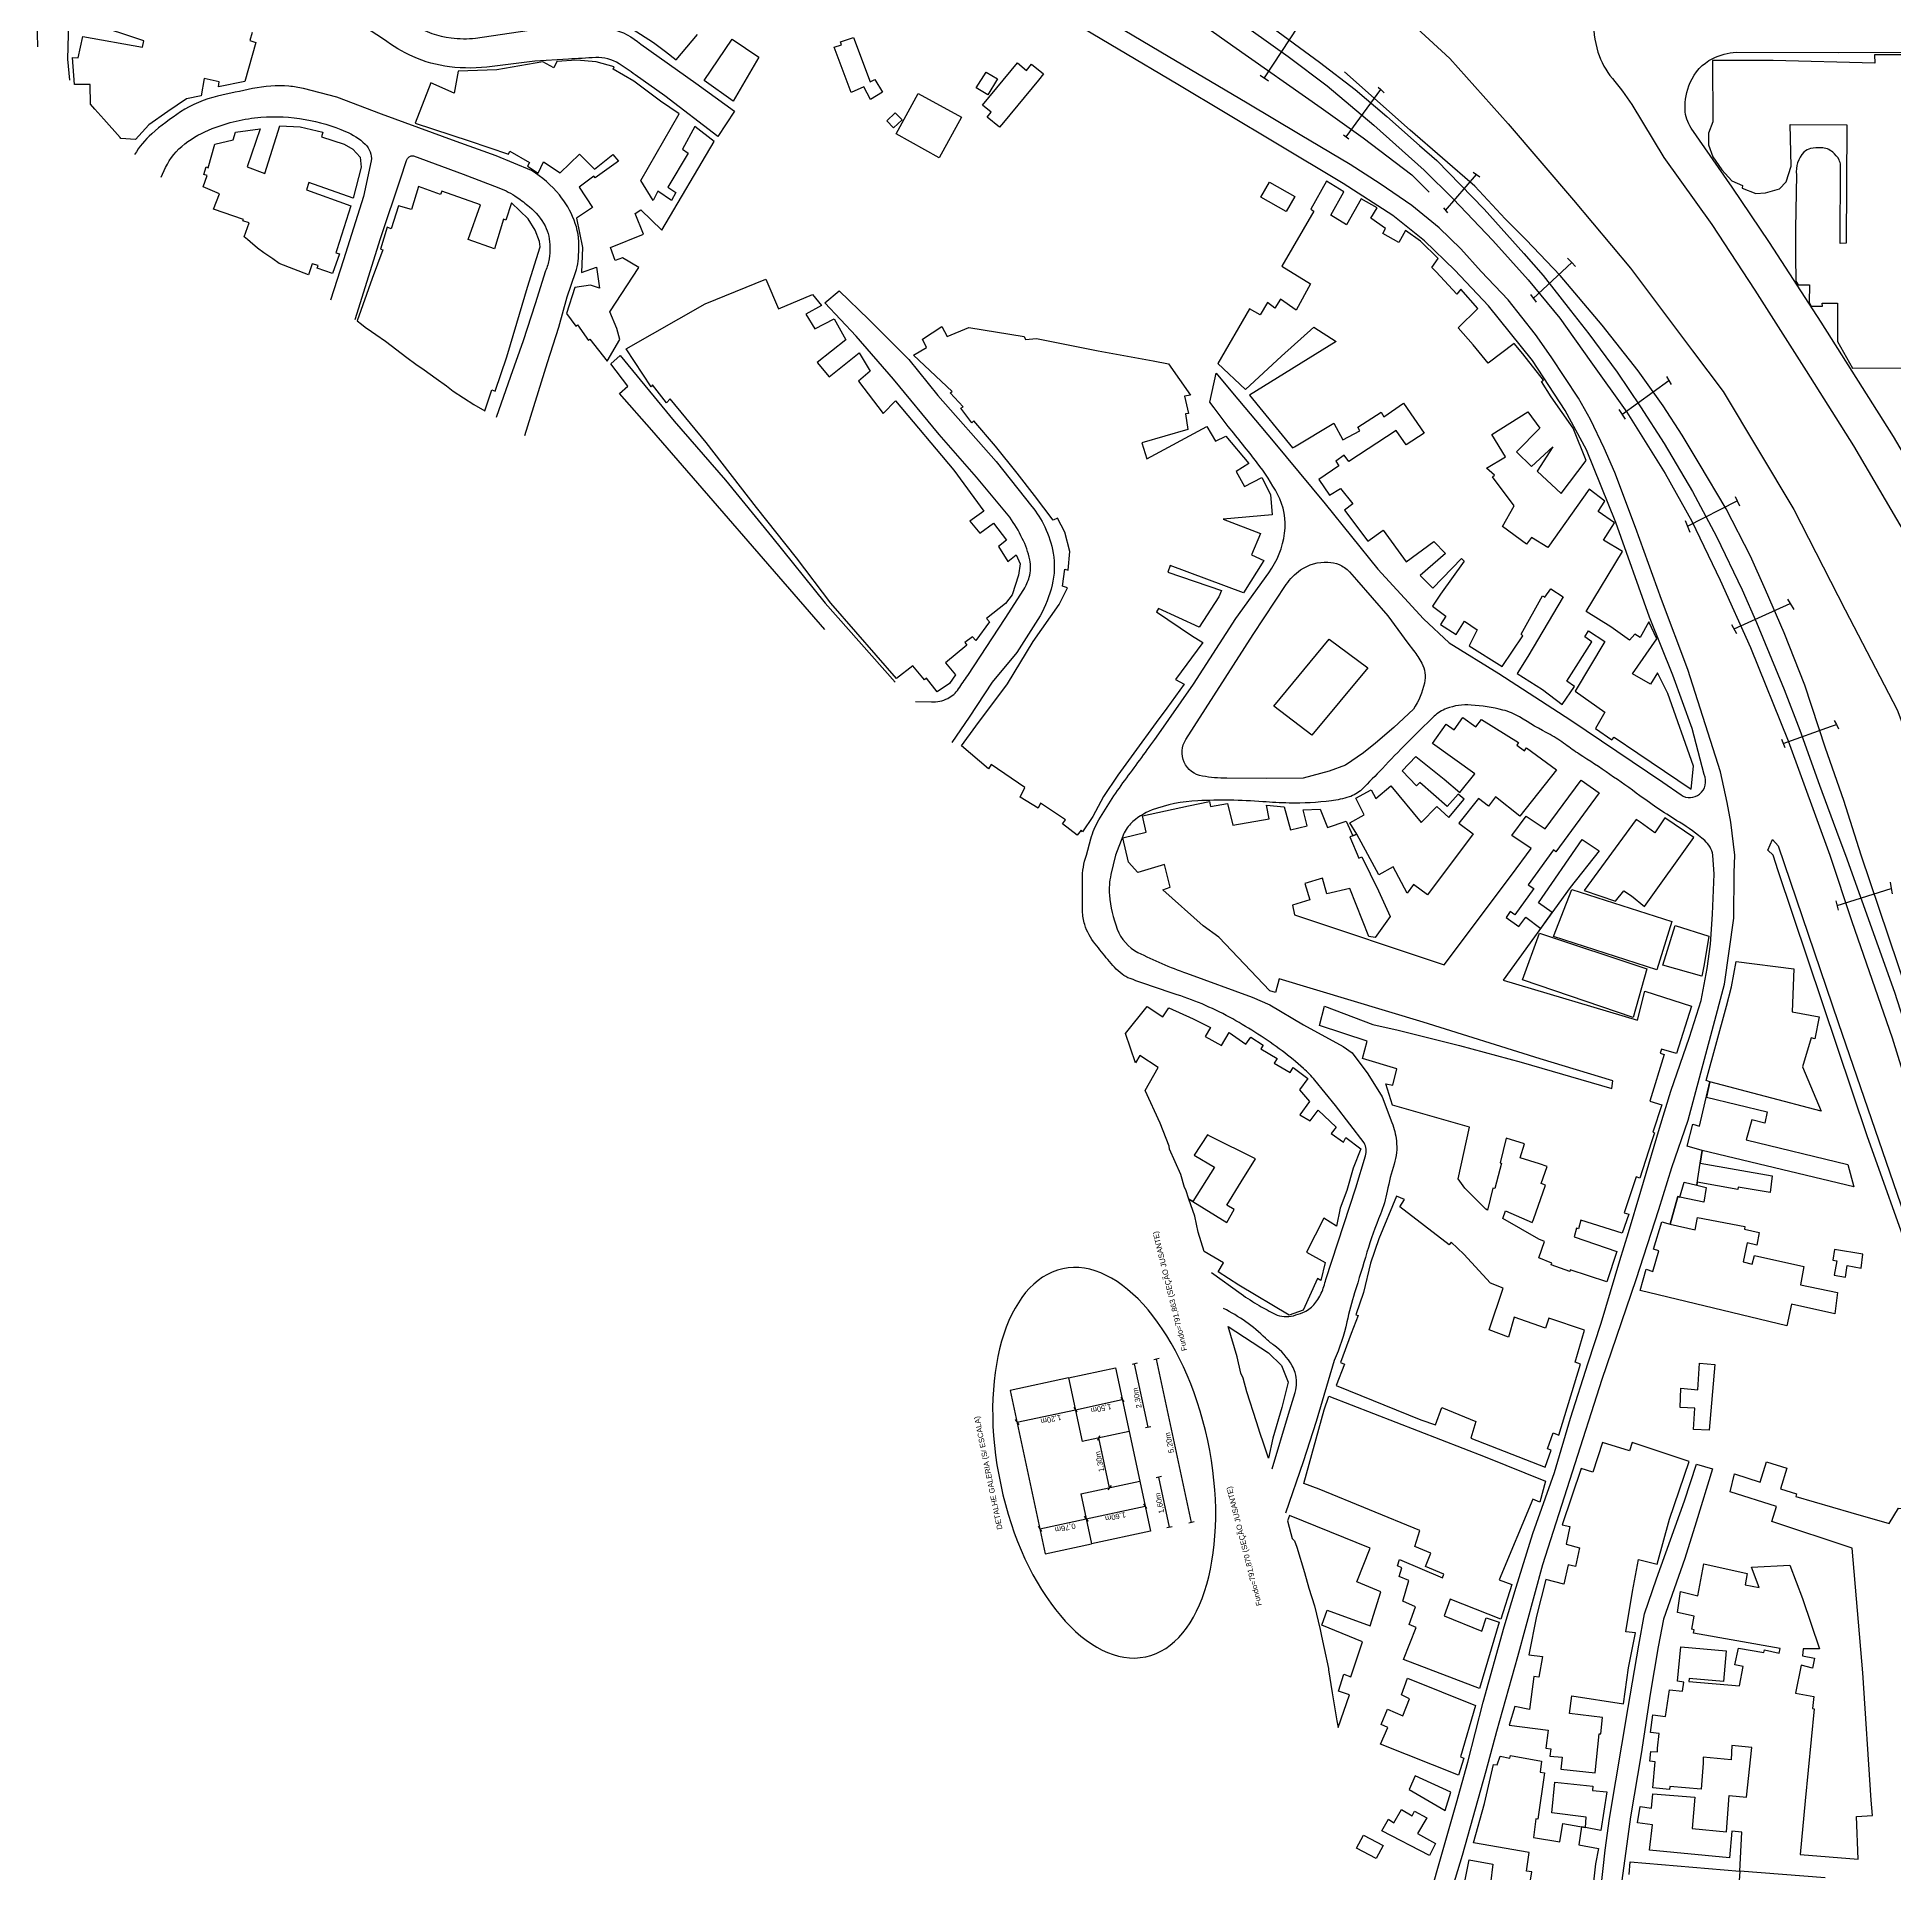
# Model space of a CAD drawing. Header units: metres. Extents: x 320405 to 332543, y 7395686 to 7410003.
# Drawn here: x 321016 to 321532, y 7405717 to 7406227 of the extents above; entities that cross this region are included whole.
import ezdxf

# ---------------------------------------------------------------- set-up
doc = ezdxf.new("R2010")
doc.units = ezdxf.units.M
doc.header["$LTSCALE"] = 10
doc.header["$MEASUREMENT"] = 0
for name, color, linetype in [('Canaleta de Drenagem', 151, 'Continuous'), ('DETALHES', 45, 'Continuous'), ('Edificações', 30, 'Continuous'), ('Hidrografia', 140, 'Continuous'), ('Linha Férrea', 20, 'Continuous'), ('Portico', 45, 'Continuous'), ('Vias Primárias', 230, 'Continuous'), ('Áreas Verdes e Lazer', 93, 'Continuous')]:
    doc.layers.add(name, color=color, linetype=linetype)
doc.styles.add('ARIAL', font='arial.ttf')

msp = doc.modelspace()

# ---------------------------------------------------------------- linework, layer by layer
at = {"layer": 'Canaleta de Drenagem'}
msp.add_lwpolyline([(321539.13, 7405881.65), (321537.41, 7405886.38), (321524.73, 7405921.93), (321500, 7405995.62), (321498.6, 7406000), (321497.17, 7406001.34), (321498.46, 7406004.29), (321500, 7406002.54), (321516.7, 7405953.4), (321538.15, 7405890.92), (321543.65, 7405883.86)], dxfattribs=at)
at = {"layer": 'DETALHES'}
for p, q in [((321302.7, 7405854.62), (321315.76, 7405857.41)), ((321315.76, 7405857.41), (321319.54, 7405839.76)), ((321321.82, 7405858.71), (321320.35, 7405858.39)), ((321324.86, 7405840.9), (321321.08, 7405858.55)), ((321327.88, 7405860), (321326.42, 7405859.69)), ((321336.87, 7405814.41), (321327.15, 7405859.85)), ((321302.7, 7405854.62), (321286.46, 7405851.14)), ((321302.7, 7405854.62), (321306.47, 7405836.96)), ((321286.46, 7405851.14), (321296.19, 7405805.71)), ((321304.13, 7405846.44), (321305.04, 7405845.14)), ((321304.59, 7405845.79), (321317.65, 7405848.59)), ((321317.2, 7405849.23), (321318.1, 7405847.94)), ((321287.86, 7405843.08), (321288.84, 7405841.55)), ((321288.35, 7405842.31), (321304.59, 7405845.79)), ((321325.59, 7405841.05), (321324.12, 7405840.74)), ((321319.54, 7405839.76), (321306.47, 7405836.96)), ((321310.83, 7405837.27), (321311.44, 7405838.64)), ((321314.09, 7405824.1), (321311.13, 7405837.96)), ((321319.54, 7405839.76), (321322.49, 7405825.9)), ((321306.08, 7405822.39), (321322.49, 7405825.9)), ((321322.49, 7405825.9), (321325.45, 7405811.97)), ((321328.56, 7405827.2), (321327.09, 7405826.88)), ((321330.8, 7405813.11), (321327.82, 7405827.04)), ((321306.08, 7405822.39), (321309.06, 7405808.45)), ((321314.55, 7405824.7), (321313.64, 7405823.51)), ((321294.7, 7405812.67), (321307.57, 7405815.42)), ((321307.08, 7405816.19), (321308.06, 7405814.66)), ((321307.12, 7405816.07), (321308.02, 7405814.78)), ((321307.57, 7405815.42), (321323.97, 7405818.93)), ((321323.52, 7405819.58), (321324.42, 7405818.29)), ((321294.21, 7405813.44), (321295.19, 7405811.9)), ((321325.45, 7405811.97), (321309.06, 7405808.45)), ((321331.54, 7405813.26), (321330.07, 7405812.95)), ((321337.6, 7405814.57), (321336.13, 7405814.25)), ((321296.19, 7405805.71), (321309.06, 7405808.45))]:
    msp.add_line(p, q, dxfattribs=at)
at = {"layer": 'DETALHES', "extrusion": (0, 0, -1)}
msp.add_ellipse((321312.61, 7405831.03), major_axis=(11.54, -53.94), ratio=0.533594, dxfattribs=at)
at = {"layer": 'Edificações'}
for points in [[(321075.71, 7406228.66), (321075.07, 7406226.49), (321076.7, 7406225.91), (321073.66, 7406215.03), (321066.33, 7406213.63), (321066.51, 7406215), (321062.37, 7406215.88), (321061.49, 7406211.04), (321057.41, 7406210.28), (321052.23, 7406206.77), (321047, 7406203.03), (321043.23, 7406198.92), (321039.2, 7406199.21), (321038.98, 7406199.52), (321034.45, 7406204.57), (321031.96, 7406207.42), (321030.78, 7406208.76), (321030.7, 7406214.21), (321028.27, 7406214.27), (321026.27, 7406214.23), (321025.76, 7406221.76), (321027.35, 7406221.62), (321028.59, 7406227.6), (321045.18, 7406224.61), (321045.57, 7406226.39), (321030.74, 7406231.3)], [(321181.32, 7406229.71), (321187.34, 7406225.89), (321190.68, 7406223.41), (321193.62, 7406221.12), (321199.53, 7406228.12)], [(321318.57, 7405950.38), (321324.6, 7405957.87), (321328.96, 7405955.05), (321330.6, 7405957.56), (321337.36, 7405954.49), (321342.14, 7405952.08), (321340.7, 7405949.56), (321345.26, 7405947.08), (321347.34, 7405950.66), (321352.02, 7405947.41), (321353.4, 7405949.34), (321356.8, 7405947.14), (321356.12, 7405946.11), (321360.67, 7405943.44), (321359.89, 7405942.15), (321364.28, 7405939.57), (321365.15, 7405940.95), (321369.25, 7405937.89), (321366.89, 7405934.7), (321369.74, 7405931.49), (321367.03, 7405927.76), (321369.86, 7405926.09), (321372.09, 7405929.02), (321377.15, 7405924.32), (321375.7, 7405922.57), (321379.12, 7405920.18), (321379.8, 7405921.44), (321383.99, 7405918.27), (321381.86, 7405912.96), (321380.09, 7405906.7), (321378.22, 7405901.83), (321377.22, 7405896.79), (321373.64, 7405899.01), (321368.86, 7405889.57), (321374.05, 7405886.69), (321372.86, 7405881.7), (321371.92, 7405882.25), (321367.93, 7405873.45), (321364.04, 7405872.02), (321350.08, 7405880.41), (321344.32, 7405884.1), (321345.8, 7405886.65), (321340.39, 7405889.73), (321338.74, 7405895.14), (321337.77, 7405899.62), (321336.19, 7405904.35), (321337.25, 7405903.63), (321346.69, 7405897.87), (321348.71, 7405901.44), (321346.74, 7405902.63), (321350.68, 7405909.16), (321354.67, 7405915.5), (321342.18, 7405921.76), (321341.34, 7405922.18), (321337.67, 7405916.59), (321343.26, 7405913.17), (321337.25, 7405903.63), (321336.19, 7405904.35), (321335.34, 7405906.95), (321334.96, 7405907.59), (321333.91, 7405911.2), (321330.79, 7405918.18), (321330.67, 7405919.01), (321328.22, 7405925.48), (321324.02, 7405934.55), (321327.6, 7405940.9), (321322.48, 7405944.27), (321321.3, 7405942.25), (321318.57, 7405950.38)], [(321349.56, 7405860.47), (321347.12, 7405868.9), (321358.34, 7405861.58), (321361.95, 7405858.03), (321363.76, 7405853.46), (321362.01, 7405846.4), (321359.53, 7405837.89), (321358.31, 7405832.33), (321356.88, 7405836.5), (321355.96, 7405839.16), (321354.94, 7405842.38), (321352.28, 7405850.79), (321351.27, 7405854.52), (321350.61, 7405855.95), (321349.56, 7405860.47)], [(321475.22, 7405831.34), (321459.41, 7405836.63), (321458.63, 7405834.33), (321451.16, 7405836.66), (321448.51, 7405828.44), (321445.21, 7405829.43), (321439.99, 7405813.75), (321442.12, 7405813.31), (321441.03, 7405808.41), (321444.81, 7405807.4), (321443.7, 7405802.14), (321441.58, 7405802.65), (321440.42, 7405797.3), (321435.44, 7405798.58), (321432.86, 7405788.39), (321430.64, 7405777.64), (321434.47, 7405777.17), (321433.5, 7405771.4), (321432.03, 7405771.63), (321430.83, 7405762.41), (321426.77, 7405763.24), (321425.24, 7405758.09), (321436.08, 7405756.71), (321435.44, 7405751.69), (321436.82, 7405751.5), (321436.54, 7405749.47), (321439.96, 7405749.15), (321439.59, 7405745.84), (321449.09, 7405744.78), (321450.25, 7405755.7), (321450.73, 7405755.67), (321451.2, 7405760.17), (321441.98, 7405761.31), (321442.62, 7405766.19), (321456.96, 7405764.02), (321458.37, 7405774.03), (321460.31, 7405783.73), (321457.7, 7405784.04), (321459.51, 7405795.24), (321461.15, 7405804.14), (321466.34, 7405802.83), (321469.84, 7405815.3), (321475.22, 7405831.34)], [(321458.59, 7405716.57), (321458.82, 7405720.08), (321489.33, 7405717.46), (321489.95, 7405728.3), (321487.14, 7405728.56), (321486.44, 7405721.15), (321464.24, 7405723.3), (321465.09, 7405730.4), (321460.91, 7405730.94), (321461.64, 7405735.43), (321464.82, 7405735.01), (321465.19, 7405739), (321476.82, 7405738.08), (321476.14, 7405729.34), (321485.63, 7405728.42), (321486.43, 7405738.51), (321491.21, 7405738.08), (321492.66, 7405751.9), (321487.12, 7405752.44), (321486.97, 7405748.43), (321479.14, 7405749.19), (321479.13, 7405747.51), (321478.63, 7405740.25), (321469.85, 7405741.04), (321469.81, 7405740.21), (321465.15, 7405740.66), (321465.79, 7405747.9), (321464.35, 7405748.05), (321464.58, 7405750.74), (321466.44, 7405750.63), (321466.43, 7405751.69), (321466.89, 7405755.75), (321464.54, 7405756.05), (321465.18, 7405760.9), (321468.67, 7405760.48), (321469.77, 7405767.91), (321473.45, 7405767.5), (321473.75, 7405770.07), (321472.05, 7405770.3), (321472.99, 7405779.85), (321485.57, 7405778.75), (321484.85, 7405770.23), (321475.23, 7405771.02), (321475.15, 7405770.23), (321489.29, 7405769.05), (321490.28, 7405774.39), (321488, 7405774.82), (321489.02, 7405779.52), (321496, 7405778.27), (321496.19, 7405778.99), (321500.32, 7405778.08), (321500.59, 7405779.36), (321476.5, 7405783.68), (321476.61, 7405784.59), (321476, 7405784.75), (321476.64, 7405788.42), (321472.06, 7405789.36), (321472.85, 7405795.19), (321477.69, 7405794.05), (321479.3, 7405802.89), (321491.41, 7405800.26), (321490.85, 7405797.05), (321494.71, 7405796.37), (321492.6, 7405801.98), (321503.29, 7405802.56), (321506.77, 7405793.31), (321511.51, 7405779.34), (321506.94, 7405779.27), (321506.73, 7405777.32), (321510.13, 7405776.66), (321509.57, 7405773.91), (321506.42, 7405774.73), (321504.82, 7405766.97), (321509.92, 7405766.08), (321509.6, 7405762.67), (321510.06, 7405762.6), (321507.51, 7405737.06), (321506.15, 7405722.1), (321522.3, 7405720.86), (321521.8, 7405732.66), (321526.22, 7405732.93), (321525.85, 7405737.22), (321523.56, 7405772.64), (321520.56, 7405807.26), (321498.25, 7405814.72), (321499.57, 7405818.89), (321486.62, 7405822.98), (321487.86, 7405827.95), (321494.97, 7405825.64), (321496.77, 7405831.29), (321502.43, 7405829.53), (321500.68, 7405823.78)], [(321500.68, 7405823.78), (321505.1, 7405822.35), (321504.95, 7405821.66), (321520.19, 7405817.22), (321530.87, 7405814.1), (321533.44, 7405818.45), (321538.41, 7405817.98), (321539.57, 7405810.92), (321542.4, 7405810.01), (321544.65, 7405786.82), (321547.52, 7405732.34), (321549.14, 7405732.42), (321549.54, 7405725.76), (321552.58, 7405725.64), (321553.57, 7405712.4)], [(321430.68, 7405712.12), (321431.51, 7405717.29), (321429.99, 7405717.44), (321430.78, 7405722.66), (321415.33, 7405725.35), (321418.36, 7405736.3), (321420.9, 7405747.09), (321421.87, 7405747.02), (321422.67, 7405749.44), (321425.41, 7405748.87), (321425.6, 7405749.63), (321434.25, 7405748.1), (321433.82, 7405745.02), (321435.03, 7405744.83), (321433.15, 7405731.96), (321432.67, 7405732.04), (321431.95, 7405726.85), (321439.3, 7405725.65), (321440.14, 7405730.77), (321446.45, 7405729.64), (321446.67, 7405732.49), (321437.05, 7405733.7), (321437.9, 7405742.22), (321448.48, 7405741.07), (321448.42, 7405739.89), (321452.36, 7405739.49), (321450.7, 7405728.81), (321446.45, 7405729.64), (321445.35, 7405729.84), (321444.61, 7405724.81), (321450.09, 7405723.8), (321449.21, 7405719.53), (321448.67, 7405714.5)], [(321412.95, 7405715.09), (321414.06, 7405720.66), (321420.7, 7405719.4), (321420.02, 7405714.08)], [(321513.08, 7405715.67), (321489.33, 7405717.46), (321488.38, 7405704.42)]]:
    msp.add_lwpolyline(points, dxfattribs=at)
for points in [[(321209.2, 7406226.84), (321216.6, 7406221.85), (321209.49, 7406209.62), (321201.37, 7406215.33)], [(321237.53, 7406224.63), (321239.55, 7406225.25), (321239.28, 7406226.11), (321242.89, 7406227.34), (321247.54, 7406214.97), (321248.83, 7406215.59), (321250.99, 7406212.06), (321247.65, 7406210.07), (321245.74, 7406213.56), (321242.27, 7406212.03)], [(321121.06, 7406203.45), (321136.01, 7406198.55), (321146.94, 7406194.87), (321147.35, 7406195.68), (321152.85, 7406192.57), (321152.28, 7406191.49), (321155.21, 7406189.54), (321156.72, 7406192.72), (321161.36, 7406189.64), (321166.72, 7406194.89), (321170.88, 7406190.67), (321176.02, 7406194.75), (321177.57, 7406192.94), (321171.11, 7406188.26), (321170.71, 7406188.75), (321166.65, 7406185.66), (321170.35, 7406180.04), (321165.9, 7406177.07), (321167.58, 7406168.88), (321167.28, 7406161.94), (321171.47, 7406163.46), (321172.3, 7406157.59), (321169.79, 7406158.48), (321165.46, 7406157.81), (321163.15, 7406150.55), (321165.73, 7406147.01), (321166.12, 7406147.37), (321169.26, 7406143.05), (321169.62, 7406143.42), (321174.41, 7406137.27), (321177.91, 7406143.31), (321177.11, 7406146.35), (321175.12, 7406151.03), (321183.19, 7406163.32), (321178.64, 7406166.03), (321176.63, 7406165.33), (321175.33, 7406168.87), (321184.53, 7406172.66), (321182.18, 7406178.34), (321183.81, 7406179.42), (321189.58, 7406173.76), (321204.13, 7406198.39), (321198.79, 7406202.53), (321195.38, 7406196.21), (321196.95, 7406195.13), (321191.27, 7406185.72), (321193.49, 7406184.21), (321192.3, 7406181.94), (321188.51, 7406184.59), (321187.21, 7406181.94), (321183.81, 7406187.56), (321194.4, 7406206.05), (321189.27, 7406209.61), (321181.8, 7406215.18), (321176.07, 7406218.54), (321176.34, 7406219.13), (321171.36, 7406220.54), (321165.91, 7406220.98), (321160.46, 7406220.64), (321159.57, 7406218.9), (321156.49, 7406220.51), (321143.7, 7406218.33), (321132.99, 7406217.96), (321131.9, 7406211.85), (321125.42, 7406214.68)], [(321284.65, 7406203.7), (321283.53, 7406202.34), (321280.08, 7406205.18), (321281.2, 7406206.55), (321278.81, 7406208.52), (321288.48, 7406220.24), (321290.98, 7406218.17), (321292.42, 7406219.91), (321295.76, 7406217.16), (321294.32, 7406215.42)], [(321279.75, 7406217.7), (321282.91, 7406215.78), (321280.22, 7406211.35), (321277.06, 7406213.27)], [(321260.93, 7406211.75), (321272.96, 7406205.11), (321266.76, 7406193.88), (321254.74, 7406200.51)], [(321083.2, 7406164.51), (321081.42, 7406165.74), (321078.93, 7406167.47), (321077.17, 7406168.69), (321075.15, 7406170.46), (321074.42, 7406171.11), (321073.52, 7406171.9), (321074.9, 7406175.79), (321073.1, 7406176.31), (321073.28, 7406176.66), (321064.96, 7406179.59), (321066.61, 7406183.85), (321062.09, 7406185.82), (321063.19, 7406188.89), (321062.29, 7406189.18), (321062.9, 7406191.32), (321063.48, 7406191.11), (321065.34, 7406197.69), (321070.46, 7406198.82), (321071.04, 7406200.94), (321077.91, 7406201.9), (321074.31, 7406191.33), (321079.2, 7406189.48), (321083.43, 7406202.74), (321089.03, 7406202.44), (321095.34, 7406201), (321094.94, 7406199.64), (321101.3, 7406197.63), (321103.73, 7406196.28), (321105.72, 7406194.03), (321106.02, 7406191.28), (321103.77, 7406182.62), (321091.45, 7406186.99), (321090.82, 7406184.94), (321103.18, 7406180.5), (321099.25, 7406168.23), (321098.93, 7406167.42), (321100, 7406167.18), (321098.06, 7406161.67), (321093.76, 7406163.16), (321094.09, 7406163.87), (321092.35, 7406164.38), (321091.36, 7406161.33)], [(321252.16, 7406204.13), (321254.05, 7406202.16), (321256.4, 7406204.4), (321254.51, 7406206.37)], [(321475.81, 7406018.33), (321476.46, 7406024.72), (321469.35, 7406044.9), (321466.49, 7406050.65), (321464.49, 7406047.48), (321459.53, 7406050.34), (321466.25, 7406060.11), (321464.07, 7406064.88), (321461.66, 7406060.48), (321460.13, 7406061.45), (321458.7, 7406059.74), (321453.51, 7406063.46), (321446.64, 7406067.68), (321456.75, 7406084.37), (321451.49, 7406087.55), (321454.52, 7406092.39), (321449.96, 7406095.5), (321451.82, 7406098.4), (321447.44, 7406101.69), (321435.98, 7406085.54), (321431.41, 7406088.33), (321430.06, 7406086.43), (321423.39, 7406091.37), (321426.56, 7406097.08), (321420.57, 7406105.13), (321421.13, 7406105.66), (321418.88, 7406107.57), (321424.17, 7406110.75), (321420.38, 7406116.89), (321430.44, 7406123.25), (321433.77, 7406118.7), (321427.29, 7406112.08), (321431.38, 7406107.99), (321437.34, 7406113.52), (321432.97, 7406106.71), (321439.64, 7406100.56), (321446.66, 7406109.69), (321443.01, 7406118.65), (321436.9, 7406127.41), (321434.2, 7406131.63), (321434.77, 7406132.06), (321428.99, 7406139.31), (321426.62, 7406142.2), (321419.33, 7406136.77), (321415.21, 7406141.87), (321411.04, 7406146.61), (321416.53, 7406152), (321411.75, 7406157.3), (321410.66, 7406155.98), (321404.93, 7406162.14), (321403.69, 7406163.37), (321405.44, 7406165.88), (321400.52, 7406170.71), (321396.4, 7406173.6), (321394.5, 7406170.34), (321390.1, 7406172.8), (321390.81, 7406174.17), (321386.78, 7406177.06), (321388.53, 7406179.95), (321384.08, 7406182.45), (321380.01, 7406175.22), (321375.61, 7406177.88), (321379.22, 7406184.43), (321374.43, 7406187.32), (321370.1, 7406179.54), (321370.86, 7406179.06), (321362.02, 7406163.72), (321369.95, 7406158.79), (321366.01, 7406151.53), (321361.59, 7406154.51), (321360.02, 7406152.05), (321357.98, 7406153.66), (321355.94, 7406150.24), (321353.04, 7406151.9), (321344.21, 7406136.66), (321351.9, 7406129.44), (321361.88, 7406138.74), (321370.9, 7406146.75), (321377.11, 7406142.77), (321352.99, 7406127.82), (321364.96, 7406113.19), (321365.53, 7406113.52), (321376.5, 7406120.1), (321378.97, 7406115.41), (321383.68, 7406117.97), (321383.16, 7406118.92), (321389.62, 7406123.11), (321390.33, 7406121.83), (321395.84, 7406125.67), (321401.54, 7406117.26), (321396.6, 7406114.09), (321393.8, 7406118.07), (321380.59, 7406109.38), (321379.36, 7406111.18), (321377.03, 7406109.47), (321377.89, 7406108.24), (321372.28, 7406104.43), (321375.27, 7406100.02), (321378.36, 7406101.92), (321381.73, 7406097.61), (321379.4, 7406095.9), (321385.96, 7406087.29), (321390.19, 7406090.37), (321396.6, 7406081.5), (321404.29, 7406087.19), (321407.47, 7406083.87), (321400.49, 7406077.69), (321403.96, 7406074.23), (321411.94, 7406082.44), (321412.74, 7406081.68), (321406.14, 7406072.51), (321403.91, 7406069.19), (321407.61, 7406066.4), (321406.1, 7406064.11), (321410.51, 7406061.27), (321412.75, 7406065.06), (321416.36, 7406062.58), (321414.13, 7406058.21), (321423.24, 7406052.38), (321428.99, 7406060.97), (321428.52, 7406061.4), (321434.46, 7406072.08), (321435.17, 7406071.65), (321436.78, 7406074.03), (321440.25, 7406071.79), (321430.42, 7406055.18), (321427.48, 7406050.44), (321434.5, 7406045.98), (321439.98, 7406041.88), (321443.39, 7406046.86), (321441.21, 7406048.33), (321448.24, 7406059.25), (321446.25, 7406060.63), (321447.24, 7406062.29), (321451.85, 7406059.35), (321443.59, 7406045.54), (321451.85, 7406039.74), (321449.19, 7406035.18), (321453.8, 7406032), (321454.37, 7406032.8), (321460.97, 7406028.3)], [(321358.54, 7406187.04), (321365.6, 7406183.05), (321363.25, 7406178.9), (321356.19, 7406182.9)], [(321104.86, 7406148.53), (321106.14, 7406147.57), (321107.11, 7406146.79), (321108.92, 7406145.54), (321110.13, 7406144.7), (321112.75, 7406142.88), (321118.74, 7406138.29), (321121.25, 7406136.5), (321123.52, 7406134.89), (321126.89, 7406132.5), (321129.77, 7406130.46), (321131.64, 7406129), (321137.33, 7406125.22), (321140.43, 7406123.53), (321142.37, 7406129.33), (321143.31, 7406128.94), (321146.53, 7406138.52), (321149.3, 7406147.88), (321152.26, 7406157.89), (321155.76, 7406169.07), (321155.58, 7406170.61), (321154.44, 7406173.74), (321152.49, 7406176.92), (321147.8, 7406181.29), (321146.21, 7406176.51), (321145.62, 7406176.78), (321143.07, 7406168.52), (321135.72, 7406171.11), (321139.21, 7406180.77), (321128.49, 7406184.6), (321128.04, 7406183.64), (321121.95, 7406185.91), (321119.99, 7406179.46), (321116.4, 7406180.51), (321114.35, 7406174.14), (321113.22, 7406174.55), (321111.4, 7406168.47), (321112.03, 7406168.24), (321109.03, 7406160.29)], [(321179.72, 7406140.74), (321201.64, 7406153.24), (321218.56, 7406160.1), (321222.03, 7406151.89), (321231.47, 7406155.81), (321234.05, 7406152.76), (321229.7, 7406150.42), (321232.2, 7406146.32), (321237.51, 7406149.05), (321240.74, 7406143.26), (321232.84, 7406136.9), (321236.14, 7406132.96), (321244.44, 7406139.64), (321247.52, 7406134.54), (321244.3, 7406131.72), (321251.15, 7406122.78), (321254.62, 7406126.32), (321270.82, 7406106.98), (321279.13, 7406095.61), (321275.26, 7406092.79), (321278, 7406089.49), (321281.79, 7406092.31), (321285.42, 7406087.53), (321283.25, 7406085.76), (321285.83, 7406081.57), (321288.16, 7406083.5), (321289.21, 7406080.93), (321288.81, 7406077.79), (321287.03, 7406072.3), (321285.18, 7406069.97), (321279.86, 7406065.78), (321280.75, 7406064.82), (321276.88, 7406059.64), (321275.99, 7406060.68), (321273.89, 7406059.07), (321274.38, 7406058.35), (321268.5, 7406053.44), (321271.24, 7406050.06), (321269.62, 7406047.65), (321266.16, 7406045.39), (321263.18, 7406049.18), (321262.61, 7406048.69), (321259.39, 7406052.56), (321254.88, 7406049.1), (321243.51, 7406062.06), (321236.65, 7406070.04), (321227.05, 7406082.62), (321215.92, 7406096.66), (321201.97, 7406114.72), (321191.97, 7406126.82), (321190.92, 7406125.77), (321187.05, 7406130.69), (321186.65, 7406130.21)], [(321259.61, 7406138.94), (321263.17, 7406141.15), (321262.06, 7406143.41), (321267.5, 7406146.92), (321268.94, 7406144.18), (321274.96, 7406146.65), (321290.36, 7406144.15), (321290.76, 7406143.37), (321293.79, 7406143.61), (321310.97, 7406140.15), (321326.25, 7406137.45), (321330.48, 7406136.58), (321336.65, 7406127.82), (321334.97, 7406127.58), (321336.07, 7406122.77), (321335.25, 7406122.63), (321335.88, 7406118.29), (321323.08, 7406114.59), (321324.48, 7406110.16), (321341.17, 7406119.15), (321343.59, 7406115.05), (321346.48, 7406116.5), (321352.83, 7406108.9), (321349.27, 7406106.68), (321351.63, 7406102.45), (321356.49, 7406104.95), (321358.85, 7406100.23), (321359.33, 7406094.59), (321345.67, 7406093.38), (321356.11, 7406089.44), (321353.61, 7406083.42), (321356.97, 7406081.93), (321351.34, 7406072.88), (321330.93, 7406080.51), (321330.35, 7406078.68), (321345.27, 7406073.59), (321344.52, 7406071.81), (321339.06, 7406063.37), (321327.68, 7406068.55), (321327.16, 7406067.62), (321336.87, 7406061.02), (321340.05, 7406059.05), (321332.46, 7406048.76), (321334.83, 7406047.48), (321330, 7406040.81), (321327.06, 7406036.85), (321320.85, 7406028.3), (321316.36, 7406022.2), (321312.41, 7406016.29), (321309.43, 7406010.68), (321306.6, 7406006.44), (321306.21, 7406006.87), (321305.14, 7406005.51), (321301.04, 7406008.68), (321301.87, 7406009.75), (321294.94, 7406014.38), (321294.21, 7406013.01), (321289.23, 7406016.05), (321290.59, 7406018.73), (321281.17, 7406025.13), (321280.49, 7406024.01), (321272.98, 7406030.39), (321276.89, 7406035.81), (321285.69, 7406047.63), (321292.87, 7406059.34), (321300.05, 7406069.62), (321302.4, 7406074.32), (321301.05, 7406074.72), (321301.7, 7406079.51), (321302.6, 7406079.16), (321303.05, 7406084.39), (321301.7, 7406089.79), (321299.61, 7406093.62), (321298.41, 7406093.13), (321293.23, 7406099.96), (321288.44, 7406106.14), (321282.4, 7406113.68), (321276.36, 7406120.71), (321275.81, 7406120.17), (321272.77, 7406124.2), (321273.37, 7406124.6), (321269.83, 7406128.55), (321270.38, 7406128.9)], [(321450.28, 7406001.18), (321442.2, 7405990.94), (321423.55, 7405965.19), (321460.86, 7405954.06), (321462.93, 7405962.11), (321475.9, 7405957.99), (321471.77, 7405944.81), (321467.54, 7405946), (321467.18, 7405944.9), (321468.29, 7405944.58), (321464.37, 7405931.54), (321467.66, 7405930.55), (321465.13, 7405922.91), (321465.63, 7405922.76), (321464.8, 7405920.28), (321461.55, 7405910.14), (321460.55, 7405910.56), (321457.16, 7405900.5), (321458.46, 7405900.15), (321456.66, 7405894.9), (321445.13, 7405898.5), (321444.47, 7405896.05), (321443.95, 7405896.27), (321443.26, 7405893.84), (321455.12, 7405889.78), (321452.4, 7405881.3), (321442.2, 7405884.65), (321442.09, 7405884.25), (321436.87, 7405886.1), (321437.04, 7405886.48), (321433.45, 7405888.03), (321435.08, 7405892.53), (321433.48, 7405893.24), (321423.49, 7405898.9), (321424.15, 7405901.1), (321431.61, 7405897.84), (321432.01, 7405898.7), (321435.34, 7405908.17), (321434.13, 7405908.66), (321435.76, 7405913.43), (321433.63, 7405914.15), (321428.27, 7405915.85), (321429.5, 7405919.67), (321424.37, 7405921.27), (321422.68, 7405914.4), (321423.11, 7405914.32), (321421.22, 7405907.27), (321420.67, 7405907.36), (321419.22, 7405901.23), (321418.76, 7405901.58), (321412.89, 7405907.4), (321411.02, 7405910.01), (321414.16, 7405924.36), (321392.73, 7405930.48), (321390.96, 7405936.38), (321392.91, 7405935.97), (321393.96, 7405940.57), (321384.41, 7405943.4), (321385.77, 7405948.21), (321372.49, 7405952.63), (321373.85, 7405957.94), (321387.31, 7405952.85), (321394.33, 7405951.26), (321411.39, 7405947.07), (321428.55, 7405942.39), (321453.74, 7405935.12), (321454.01, 7405937.25), (321433.8, 7405943.36), (321401.32, 7405953.55), (321361.3, 7405965.6), (321360.21, 7405961.74), (321358.66, 7405962.24), (321344.46, 7405977.16), (321340.14, 7405980.3), (321328.91, 7405990.35), (321330.91, 7405991.03), (321329.34, 7405997.34), (321321.98, 7405995.16), (321319.41, 7405997.98), (321317.75, 7406004.77), (321324.25, 7406006.4), (321323.22, 7406010.91), (321336.02, 7406013.69), (321341.9, 7406014.85), (321342.17, 7406013.52), (321346.93, 7406014.35), (321348.38, 7406008.31), (321358.45, 7406010.05), (321357.75, 7406013.9), (321362.68, 7406013.36), (321364.42, 7406006.97), (321369.02, 7406008.13), (321367.9, 7406012.56), (321372.68, 7406012.78), (321374.71, 7406007.68), (321379.93, 7406009.46), (321381.71, 7406005.32), (321382.87, 7406005.82), (321380.92, 7406008.97), (321384.94, 7406011.2), (321382.58, 7406015.8), (321386.85, 7406018.16), (321388.18, 7406015.76), (321392.28, 7406019.23), (321400.78, 7406009.06), (321405.09, 7406013.53), (321408.45, 7406010.42), (321412.67, 7406015.51), (321411.02, 7406016.88), (321407.99, 7406013.48), (321400.33, 7406020.12), (321399.46, 7406019.25), (321395.44, 7406023.43), (321399.25, 7406027.37), (321407.16, 7406021.08), (321411.52, 7406017.35), (321415.71, 7406022.56), (321403.86, 7406030.97), (321407.67, 7406036.41), (321409.95, 7406034.84), (321412.31, 7406038.27), (321415.92, 7406035.62), (321417.54, 7406037.69), (321427.81, 7406031.31), (321427.31, 7406030.57), (321429.51, 7406028.99), (321430.01, 7406029.78), (321438.34, 7406023.73), (321428.19, 7406010.76), (321421.4, 7406016.18), (321419.45, 7406013.58), (321416.71, 7406015.72), (321411.19, 7406008.84), (321415.25, 7406005.9), (321402.53, 7405988.9), (321398.63, 7405991.84), (321396.85, 7405989.4), (321393, 7405996.68), (321388.93, 7405994.46), (321382.87, 7406005.82), (321381.71, 7406005.32), (321380.93, 7406005.03), (321383.46, 7405999.11), (321384.29, 7405999.52), (321388.9, 7405990.03), (321392.11, 7405982.9), (321387.98, 7405977.06), (321386.15, 7405977.36), (321380.94, 7405990.73), (321374.51, 7405989.18), (321373.35, 7405993.61), (321368.41, 7405992.12), (321369.76, 7405987.52), (321364.96, 7405986.04), (321365.57, 7405983.38), (321407.17, 7405969.45), (321425.82, 7405994.43), (321431.3, 7406001.84), (321425.96, 7406005.4), (321429.93, 7406010.79), (321435.27, 7406007.31), (321445.2, 7406020.84), (321450.26, 7406017.29), (321438.23, 7406000.85), (321437.5, 7406001.45), (321430.5, 7405991.74), (321432.09, 7405990.72), (321426.77, 7405983.37), (321425.48, 7405984.31), (321424.36, 7405982.6), (321427.93, 7405980.11), (321429.86, 7405982.73), (321433.99, 7405979.6), (321437.2, 7405984.03), (321433.33, 7405986.68), (321445.53, 7406004.29)], [(321446.06, 7405990.1), (321454.81, 7405987.16), (321457.09, 7405990.01), (321459.23, 7405988.63), (321462.89, 7405985.68), (321476.58, 7406004.88), (321468.49, 7406010.34), (321465.74, 7406006.19), (321461.67, 7406009.16), (321460.51, 7406009.88)], [(321471.38, 7405980.37), (321480.71, 7405977.45), (321479.47, 7405969.57), (321478.82, 7405966.35), (321467.96, 7405969.38)], [(321461.6, 7405878.9), (321463.29, 7405884.81), (321465.15, 7405884.18), (321466.83, 7405889.98), (321465.37, 7405890.38), (321467.63, 7405898.01), (321469.94, 7405897.39), (321472.07, 7405905.09), (321472.67, 7405904.89), (321473.84, 7405909.03), (321477.39, 7405908.22), (321478.31, 7405914.34), (321478.87, 7405917.86), (321474.68, 7405919.01), (321476.31, 7405925.13), (321478.13, 7405924.65), (321481.05, 7405936.92), (321480, 7405937.27), (321485.69, 7405957.98), (321487.01, 7405963.37), (321488.33, 7405970.38), (321504.39, 7405968.38), (321503.91, 7405956.44), (321511.43, 7405954.99), (321510.23, 7405948.93), (321509.2, 7405949.17), (321506.76, 7405941.13), (321511.95, 7405928.8), (321481.05, 7405936.92), (321480.04, 7405932.65), (321496.91, 7405928.56), (321496.31, 7405925.48), (321492.68, 7405926.33), (321491.12, 7405920.82), (321519.36, 7405913.95), (321521.08, 7405907.75), (321478.87, 7405917.86), (321478.31, 7405914.34), (321498.32, 7405910.82), (321497.77, 7405906.21), (321488.85, 7405907.67), (321488.81, 7405907.02), (321477.52, 7405909.05), (321477.39, 7405908.22), (321480, 7405907.59), (321479.35, 7405903.53), (321472.67, 7405904.89), (321472.07, 7405905.09), (321469.94, 7405897.39), (321476.89, 7405895.81), (321477.62, 7405899.22), (321490.78, 7405896.69), (321490.67, 7405896), (321494.77, 7405895.04), (321494.09, 7405891.54), (321491.4, 7405892.19), (321490.25, 7405886.94), (321492.82, 7405886.29), (321493.43, 7405888.66), (321507.18, 7405885.6), (321506.2, 7405880.5), (321516.47, 7405878.41), (321515.73, 7405872.39), (321503.74, 7405875.09), (321502.45, 7405869.07)], [(321377.11, 7405852.52), (321400.69, 7405842.94), (321404.71, 7405841.54), (321406.53, 7405846.42), (321415.98, 7405842.54), (321414.52, 7405837.88), (321435.25, 7405829.77), (321436.89, 7405834.51), (321435.86, 7405834.9), (321437.46, 7405839.35), (321439.05, 7405838.74), (321445.06, 7405858.47), (321443.52, 7405858.96), (321446.19, 7405867.86), (321436.21, 7405871.2), (321435.34, 7405868.41), (321426.59, 7405871.54), (321425.02, 7405865.97), (321419.61, 7405867.98), (321423.53, 7405879.56), (321420.05, 7405880.99), (321412.6, 7405889.04), (321409.07, 7405892.36), (321408.55, 7405891.62), (321394.86, 7405902.17), (321396.08, 7405904.21), (321393.9, 7405905.17), (321388.94, 7405893.29), (321386.67, 7405886.53), (321384.67, 7405878.34), (321382.54, 7405872.16), (321383.23, 7405871.94), (321381.32, 7405866.97), (321378.31, 7405858.87), (321379.44, 7405858.48)], [(321523.55, 7405888.98), (321515.69, 7405890.3), (321515.17, 7405887.32), (321516.3, 7405887.19), (321515.61, 7405883.23), (321518.69, 7405882.65), (321519.15, 7405885.86), (321523.13, 7405885.13)], [(321480.78, 7405840.05), (321476.5, 7405840.3), (321476.87, 7405846.19), (321472.72, 7405846.43), (321472.97, 7405851.76), (321477.68, 7405851.26), (321478.17, 7405858.7), (321482.39, 7405858.39)], [(321375.04, 7405849.5), (321418.5, 7405832.71), (321435.33, 7405825.92), (321433.75, 7405820.08), (321431.76, 7405820.92), (321422.42, 7405798.49), (321425.97, 7405797.22), (321422.92, 7405787.58), (321408.77, 7405793.07), (321407.12, 7405788.43), (321417.64, 7405784.16), (321418.86, 7405787.94), (321422.41, 7405786.67), (321416.92, 7405768.22), (321395.83, 7405776.36), (321399.4, 7405785.27), (321397.44, 7405786.03), (321399.19, 7405791.01), (321395.61, 7405792.56), (321397.35, 7405798.31), (321394.63, 7405799.42), (321395.39, 7405801.8), (321394.12, 7405802.36), (321394.75, 7405804.14), (321406.65, 7405799), (321407.03, 7405800.06), (321401.92, 7405802.19), (321403.41, 7405805.86), (321399.02, 7405807.78), (321400.36, 7405812.16), (321372.42, 7405823.73), (321368.14, 7405825.28), (321373.78, 7405845.73)], [(321364.15, 7405816.34), (321363.58, 7405814.87), (321364.54, 7405811.32), (321364.89, 7405809.96), (321365.53, 7405809.3), (321366.21, 7405807.55), (321368.29, 7405800.5), (321369.55, 7405796.2), (321371.05, 7405791.26), (321372.67, 7405784.71), (321372.99, 7405782.82), (321373.79, 7405779.38), (321374.98, 7405773.79), (321374.98, 7405773.44), (321376.03, 7405767.09), (321377.31, 7405759.24), (321377.68, 7405757.42), (321380.84, 7405766.46), (321377.72, 7405767.5), (321379.28, 7405772.28), (321381.21, 7405771.53), (321384.39, 7405781.22), (321373.09, 7405785.85), (321374.59, 7405790.04), (321386.6, 7405785.71), (321389.51, 7405795.18), (321382.83, 7405797.93), (321386.55, 7405807.28)], [(321389.4, 7405752.83), (321391.51, 7405757.44), (321389.62, 7405758.22), (321391.4, 7405762.55), (321395.63, 7405760.69), (321397.46, 7405765.36), (321395.24, 7405766.47), (321396.96, 7405771.14), (321415.87, 7405763.58), (321411.65, 7405749.23), (321412.6, 7405748.9), (321411.15, 7405744.17)], [(321407.38, 7405734.38), (321408.99, 7405739.48), (321399.12, 7405743.97), (321397.4, 7405740.2)], [(321403.04, 7405721.79), (321389.82, 7405728.72), (321391.68, 7405731.96), (321393.17, 7405730.89), (321395.24, 7405734.61), (321398.27, 7405732.86), (321398.9, 7405734.13), (321402.28, 7405732.34), (321399.69, 7405727.95), (321404.76, 7405725.16)], [(321388.26, 7405720.96), (321382.77, 7405723.86), (321384.67, 7405727.47), (321390.17, 7405724.57)]]:
    msp.add_lwpolyline(points, close=True, dxfattribs=at)
msp.add_lwpolyline([(321562.38, 7406222.49), (321526.82, 7406222.48), (321526.85, 7406220.2), (321498.6, 7406220.91), (321481.76, 7406220.88), (321481.81, 7406203.83), (321480.67, 7406200.69), (321480.6, 7406197.43), (321481.82, 7406194.13), (321484.31, 7406190.49), (321487.11, 7406187.47), (321490.1, 7406186.17), (321490.04, 7406185.45), (321493.76, 7406183.95), (321496.45, 7406184.1), (321500.41, 7406185.19), (321502.22, 7406187.15), (321503.67, 7406191.5), (321503.37, 7406203.14), (321519.12, 7406203.03), (321518.88, 7406170.1), (321517.29, 7406170), (321517.34, 7406191.75, 0.129143), (321516.93, 7406193.32, 0.087629), (321515.22, 7406195.4, 0.173145), (321511.94, 7406196.66, 0.055311), (321509.04, 7406196.41, 0.15078), (321507.18, 7406195.4, 0.231432), (321505.1, 7406189.12), (321504.87, 7406174.2), (321504.87, 7406166.55), (321504.9, 7406159.57), (321505.54, 7406158.56), (321508.72, 7406158.53), (321508.63, 7406153.58), (321509.23, 7406152.58), (321512.32, 7406152.61), (321512.29, 7406153.43), (321516.47, 7406153.4), (321516.47, 7406142.82), (321520.72, 7406135.39), (321535.05, 7406135.47)], format="xyb", dxfattribs=at)
at = {"layer": 'Hidrografia'}
msp.add_lwpolyline([(321392.69, 7406236.22), (321408.71, 7406221.51), (321424.91, 7406203.28), (321443.13, 7406182.08), (321458.98, 7406163.19), (321476.23, 7406140.18), (321484.72, 7406128.86), (321504.36, 7406096.03), (321518.64, 7406068.16), (321533.1, 7406040.39), (321542.24, 7406016.08), (321544.72, 7406000.29), (321550.49, 7405974.08), (321557.17, 7405954.07), (321562.57, 7405935.01), (321569.4, 7405903), (321575.52, 7405879.25), (321574.84, 7405874.34), (321572.44, 7405872.94), (321572.04, 7405872.85)], dxfattribs=at)
at = {"layer": 'Linha Férrea', "flags": 128}
for points in [[(321295.39, 7406259.2), (321309.39, 7406251.6), (321321.52, 7406244.09), (321337, 7406233.02), (321348.4, 7406225.03), (321372.97, 7406207.72), (321384.61, 7406199.4), (321398.18, 7406189.14), (321402.98, 7406184.34)], [(321347.99, 7406233.24), (321363.75, 7406221.99), (321374.62, 7406213.85), (321387.59, 7406202.92), (321401.57, 7406190.39), (321409.68, 7406182.44), (321420.7, 7406170.87), (321430.49, 7406159.94), (321439.33, 7406149.25), (321447.93, 7406137.11), (321457.97, 7406123.13), (321468.57, 7406106.05), (321475.96, 7406092.85), (321483.84, 7406076.46), (321492.36, 7406057.73), (321502.81, 7406031.71), (321514.38, 7406000), (321520.51, 7405981.55), (321531.72, 7405949.19), (321549.26, 7405892.52)], [(321358.24, 7406230.93), (321372.48, 7406220.49), (321382.44, 7406212.83), (321391.22, 7406205.34), (321400.28, 7406197.26), (321405.13, 7406193.08), (321418.31, 7406179.61), (321429.28, 7406167.28), (321434.69, 7406161.1), (321442.3, 7406151.44), (321447.36, 7406144.87), (321455.24, 7406134.22), (321461.73, 7406124.6), (321468.27, 7406114.44), (321476.21, 7406101.1), (321482.85, 7406088.54), (321490.01, 7406073.75), (321493.97, 7406064.68), (321501.7, 7406045.99), (321506.02, 7406034.76), (321511.53, 7406019.41), (321516.89, 7406004.83), (321518.74, 7406000), (321532.33, 7405961.87), (321542.81, 7405929.29)], [(321541.86, 7405944.14), (321530.66, 7405977.41), (321523.08, 7406000), (321518.28, 7406015.17), (321513.19, 7406029.7), (321507.47, 7406047.26), (321501.7, 7406061.75), (321496.5, 7406073.75), (321492.33, 7406083.06), (321485.58, 7406096.25), (321478.01, 7406108.83), (321473.31, 7406116.71), (321468.06, 7406124.9), (321461.06, 7406134.63), (321451.06, 7406147.36), (321439.43, 7406161.1), (321429.9, 7406171.04), (321424.12, 7406176.92), (321415.67, 7406185.95), (321397.7, 7406201.54), (321379.47, 7406217.8)]]:
    msp.add_lwpolyline(points, dxfattribs=at)
at = {"layer": 'Portico'}
for points in [[(321357.14, 7406216.05), (321366.68, 7406230.41)], [(321355.95, 7406216.84), (321358.32, 7406215.26)], [(321379.88, 7406199.7), (321389.5, 7406212.83)], [(321388.76, 7406213.54), (321389.5, 7406212.83), (321390.47, 7406211.9)], [(321379.14, 7406200.27), (321380.61, 7406199.12)], [(321407.54, 7406179.24), (321416.15, 7406189.22)], [(321415.22, 7406189.88), (321416.15, 7406189.22), (321417.04, 7406188.59)], [(321407, 7406179.95), (321408.09, 7406178.52)], [(321431.91, 7406154.77), (321442.63, 7406164.73)], [(321441.47, 7406165.96), (321442.63, 7406164.73), (321443.62, 7406163.67)], [(321431.14, 7406155.83), (321432.69, 7406153.71)], [(321456.58, 7406122.51), (321469.61, 7406131.92)], [(321468.92, 7406133.01), (321469.61, 7406131.92), (321470.29, 7406130.85)], [(321455.69, 7406123.83), (321457.46, 7406121.19)], [(321488.09, 7406099.66), (321488.63, 7406098.47), (321489.26, 7406097.12)], [(321474.78, 7406091.39), (321488.63, 7406098.47)], [(321474.14, 7406093), (321475.42, 7406089.79)], [(321487.75, 7406062.85), (321503.37, 7406069.91)], [(321502.62, 7406071.16), (321503.37, 7406069.91), (321504.33, 7406068.31)], [(321487.07, 7406064.1), (321488.42, 7406061.6)], [(321515.61, 7406037.43), (321516.19, 7406036.29), (321516.81, 7406035.08)], [(321500.96, 7406032.18), (321501.87, 7406029.91)], [(321501.42, 7406031.05), (321514.85, 7406035.82), (321516.19, 7406036.29)], [(321531.16, 7405992.42), (321531.47, 7405990.69), (321531.73, 7405989.24)], [(321516.08, 7405987.29), (321516.69, 7405984.66)], [(321516.39, 7405985.97), (321531.47, 7405990.69)]]:
    msp.add_lwpolyline(points, dxfattribs=at)
at = {"layer": 'Vias Primárias'}
for points in [[(321307.69, 7406000), (321308.9, 7406004.49, -0.067789), (321311.12, 7406009.78, -0.027012), (321318.88, 7406021.46, 0.005034), (321327.16, 7406032.8), (321337.4, 7406047.53), (321349.22, 7406065.75), (321358.4, 7406078.49, 0.123728), (321362.79, 7406089.52, 0.157108), (321360.83, 7406100.29, 0.041811), (321355.14, 7406109.08, 0.008468), (321347.08, 7406119.14), (321343.22, 7406124.33), (321342.03, 7406125.91), (321343.78, 7406133.99), (321348.25, 7406128.52), (321359.58, 7406115.06), (321374.09, 7406097.65), (321388.71, 7406079.5), (321401.42, 7406065.66), (321408.51, 7406059.01), (321422.37, 7406050.45), (321442.36, 7406037.48), (321467.97, 7406020.29), (321473.01, 7406016.74, 0.337051), (321478.18, 7406016.93, 0.340178), (321479.44, 7406022.36), (321476.1, 7406035.15), (321470.71, 7406050.04), (321464.28, 7406066.15), (321454.89, 7406092.45), (321446.74, 7406112.64), (321440.81, 7406123.57), (321431.7, 7406137.52), (321419.48, 7406152.72), (321410.1, 7406162.65), (321401.66, 7406170.8), (321392.9, 7406177.84), (321379.02, 7406186.7), (321360.33, 7406197.95), (321333.11, 7406214.28), (321283.33, 7406243.79)], [(321175.67, 7406229.7, -0.120772), (321183.74, 7406225.46), (321199.06, 7406214.65), (321209.81, 7406206.78), (321205.2, 7406199.82), (321190.47, 7406211.07), (321182.18, 7406216.95, 0.009018), (321177.71, 7406220, 0.161873), (321171.22, 7406221.73, -0.003056), (321163.62, 7406221.31), (321154.33, 7406220.73), (321142.44, 7406219.21, -0.061394), (321130.58, 7406219.16, -0.076552), (321120.42, 7406221.98, -0.057154), (321112.23, 7406226.87), (321094.56, 7406238.4)], [(321120.62, 7406230.9, 0.113394), (321131.05, 7406227.18, 0.054358), (321137.82, 7406227.13), (321154.69, 7406229.64)], [(321448.58, 7406232.88, 0.07841), (321449.91, 7406223.26, 0.102364), (321453.91, 7406215.9, -0.031783), (321459.3, 7406208.65), (321468.21, 7406193.92), (321481.54, 7406175.31), (321493.49, 7406157.03), (321507.78, 7406134.62), (321520.96, 7406113.8), (321536.96, 7406086.4)], [(321553.06, 7406096.9), (321548.12, 7406096.9, -0.117913), (321544.09, 7406097.87, -0.158972), (321541.37, 7406100.59), (321532.11, 7406116.37), (321512.01, 7406148.11), (321497.64, 7406170.26), (321487.25, 7406185.71), (321475.84, 7406202.13, -0.145616), (321474.13, 7406207.3, -0.108789), (321475.55, 7406214.78, -0.17659), (321481.8, 7406221.44, -0.098535), (321488.32, 7406223.25), (321516.7, 7406223.14), (321567.4, 7406223.19), (321606.42, 7406223.13), (321637.47, 7406222.95)], [(321151.53, 7406116.63), (321157.81, 7406136.96), (321161.01, 7406146.77), (321163.33, 7406155.18), (321165.65, 7406162.01, 0.056489), (321166.33, 7406165.14, 0.015893), (321166.57, 7406168.55, 0.103648), (321165.21, 7406176.56, 0.07744), (321161.12, 7406183.54, 0.084845), (321153.38, 7406190.29), (321143.57, 7406194.44), (321132.42, 7406198.43), (321111.63, 7406205.96), (321099.21, 7406210.76), (321089.94, 7406213.1, 0.043703), (321085.92, 7406213.75, 0.069265), (321075.84, 7406213.1, 0.005602), (321066.09, 7406210.97, 0.08772), (321055.79, 7406206.61, 0.037513), (321047.79, 7406200.51, 0.077174), (321043.02, 7406194.75, -2.849006)], [(321050.38, 7406188.43), (321051.64, 7406191.14, -0.123419), (321056.95, 7406197.71, -0.067654), (321064.61, 7406201.99, -0.07393), (321078.12, 7406205.11, -0.063451), (321090.44, 7406204.52, -0.056739), (321101.7, 7406201.19, -0.08935), (321107.11, 7406197.65, -0.234777), (321108.83, 7406192.99), (321106.69, 7406183.08), (321101.06, 7406165.51), (321097.47, 7406154.24)], [(321104.33, 7406148.94), (321111.4, 7406171.45), (321117.13, 7406188.57, 0.003838), (321118.62, 7406193.12, -0.355754), (321120.58, 7406194.4), (321134.39, 7406189.31), (321144.32, 7406185.53, -0.061512), (321149.37, 7406182.85, -0.021603), (321152.82, 7406180.21, -0.09583), (321157.13, 7406174.92, -0.074938), (321158.15, 7406172.07, -0.086034), (321158.28, 7406165.78, -0.06743), (321157.3, 7406162.42), (321154.39, 7406153.27), (321151.07, 7406142.97), (321147.58, 7406133.04), (321143.55, 7406121.69)], [(321260.15, 7406042.73), (321264.55, 7406042.56, 0.126818), (321269.11, 7406043.55, 0.12572), (321272.11, 7406046.17, 0.00222), (321274.66, 7406049.9), (321285.06, 7406065.76), (321290.26, 7406073.86, 0.074244), (321291.78, 7406077.24, 0.1227), (321291.93, 7406082.09, 0.061721), (321289.85, 7406088.03, 0.03619), (321286.39, 7406093.92), (321277.07, 7406105.04), (321266.72, 7406116.95), (321253.99, 7406132.33), (321243.63, 7406144.26), (321234.96, 7406153.51), (321238.89, 7406156.86), (321247.21, 7406148.89), (321258.32, 7406137.73), (321266.37, 7406127.77), (321282.62, 7406109.39), (321292.52, 7406096.94, -0.056339), (321296.11, 7406091.21, -0.06895), (321298.42, 7406083.97, -0.102324), (321298.13, 7406075.08, -0.064597), (321294.83, 7406066.46), (321288.3, 7406056.28), (321281.47, 7406048.02), (321275.05, 7406038.3), (321270.28, 7406031.33)], [(321401.02, 7405702.84), (321405.35, 7405718.31), (321410.56, 7405736.45), (321413.71, 7405747.82), (321418, 7405764.44), (321423.8, 7405785.43), (321427.13, 7405796.44), (321431.79, 7405811.32), (321437.82, 7405828.35), (321442.29, 7405843.42), (321447.17, 7405858.8), (321450.79, 7405869.82), (321456, 7405887.29), (321458.37, 7405895.08), (321461.85, 7405906.55), (321466.99, 7405924.1), (321470.19, 7405934.33), (321475.35, 7405949.4), (321478.63, 7405959.58), (321480.28, 7405968.48), (321481.15, 7405975.24), (321481.79, 7405983.59), (321482.2, 7405994.67), (321481.83, 7406000, 0.178107), (321479.58, 7406004.02, 0.039648), (321472.56, 7406009.12, -0.020783), (321461.56, 7406016.49, 0.015401), (321444.66, 7406028.08, -0.020463), (321440.85, 7406030.75, 0.041315), (321436.6, 7406033.47, -0.018063), (321428.09, 7406038.38, 0.081072), (321423.5, 7406040.31, 0.040268), (321414.63, 7406041.7, 0.108658), (321407.75, 7406040.72, 0.103227), (321404.38, 7406038.59, 0.003497), (321396.82, 7406031.15, 0.007946), (321389.97, 7406024.1, -0.009696), (321384.23, 7406018.24, -0.121185), (321380.69, 7406016.15, -0.040587), (321375.78, 7406015.08, -0.03919), (321364.03, 7406014.45, -0.0136), (321356.71, 7406014.83, 0.017447), (321347.54, 7406015.24, 0.013694), (321338.62, 7406015.08, 0.076528), (321325.94, 7406012.53, 0.110001), (321319.97, 7406008.7, 0.103767), (321317.75, 7406005.28), (321315.71, 7406000), (321314.48, 7405994.55, 0.078006), (321314.09, 7405988.84, 0.067565), (321316.22, 7405979.43, 0.186814), (321322, 7405972.94, 0.035147), (321335.5, 7405967.17), (321353.76, 7405960.47), (321358.65, 7405958.33), (321367.99, 7405952.77), (321379.05, 7405946.81), (321381.54, 7405944.99), (321385.89, 7405939.13), (321389.89, 7405932.77), (321392.61, 7405925.6, -0.061428), (321393.85, 7405920.5, -0.106721), (321393.23, 7405914.06, 0.029808), (321391.32, 7405906.56, -0.049275), (321389.4, 7405900.12, 0.023759), (321385.67, 7405889.54, -0.001888), (321382.25, 7405878.29, 0.020677), (321380.11, 7405870.21, -0.05136), (321376.56, 7405859.46), (321371.51, 7405842.48), (321367.94, 7405831.26), (321362.99, 7405817.02)], [(321342.44, 7405883.89), (321350.73, 7405877.96, 0.022264), (321355.7, 7405874.74, 0.020217), (321360.13, 7405872.37, 0.183617), (321365.23, 7405871.92, 0.026268), (321367.88, 7405872.82, 0.115674), (321370.87, 7405874.92, 0.078534), (321372.98, 7405878.18, 0.048684), (321374.24, 7405882), (321379.29, 7405897.28), (321382.57, 7405907.47), (321385.26, 7405916.34, 0.199589), (321384.9, 7405919.97), (321376.96, 7405930.34), (321371.16, 7405937.4, 0.037887), (321368.02, 7405940.69, 0.023113), (321362.09, 7405945.54, 0.032896), (321348.35, 7405954.42, 0.048327), (321332.89, 7405961.17, -0.007883), (321319.83, 7405965.65, -0.083095), (321317.57, 7405966.92, -0.056228), (321313.62, 7405970.91, 0.004083), (321310.12, 7405975.28, -0.093972), (321307.2, 7405980.66, -0.078982), (321306.62, 7405984.47, 0.00545), (321306.57, 7405993.15, -0.089512), (321307.69, 7406000, -0.706227)], [(321359.33, 7405829.37), (321363.9, 7405844.5), (321365.69, 7405850.59, 0.143854), (321365.69, 7405856.09, 0.058336), (321364.88, 7405857.99, 0.105079), (321359.78, 7405863.72, -0.033656), (321357.49, 7405865.65, 0.074918), (321345.81, 7405873.95, 0.238708)]]:
    msp.add_lwpolyline(points, format="xyb", dxfattribs=at)
for points in [[(321024.75, 7406235.11), (321024.33, 7406221.27), (321024.96, 7406215.4)], [(321405.36, 7405699.41), (321412.21, 7405721.96), (321418.78, 7405745.42), (321421.82, 7405756.41), (321427.6, 7405777.13), (321434.61, 7405802.7), (321451.05, 7405854.24), (321460.51, 7405881.94), (321466.81, 7405901.42), (321470.42, 7405913.08), (321475.02, 7405926.28), (321481.62, 7405951.22), (321485.1, 7405964.06), (321487.7, 7405982.45), (321487.78, 7405995.07), (321488, 7406000), (321486.87, 7406009.11), (321485.86, 7406014.58), (321483.98, 7406023.16), (321474.9, 7406051.58), (321467.58, 7406071.06), (321460.37, 7406091.11), (321454.55, 7406106.4), (321451.66, 7406113.11), (321447.85, 7406121.11), (321444.53, 7406127.01), (321436.89, 7406138.53), (321432.57, 7406144.74), (321424.93, 7406154.32), (321417.41, 7406162.27), (321411.77, 7406168.54), (321405.76, 7406174.36), (321398.12, 7406180.56), (321389.39, 7406186.63), (321381, 7406191.95), (321367.1, 7406200.28), (321352.39, 7406209.05), (321328.4, 7406223.27), (321307.42, 7406235.66)], [(321016.09, 7406224.7), (321015.92, 7406232.1)], [(321234.98, 7406062.73), (321186.81, 7406118.17), (321177.84, 7406128.31), (321180.15, 7406130.33), (321175.43, 7406136.54), (321178.04, 7406138.92), (321193.02, 7406120.63), (321207.3, 7406104.18), (321220.07, 7406088.53), (321235.06, 7406069.99), (321254.51, 7406048.02)], [(321450.7, 7405712.33), (321451.9, 7405723.32), (321453.12, 7405732.13), (321458.33, 7405763.01), (321461.29, 7405780.34), (321462.89, 7405789.04), (321466.21, 7405798.78), (321473.93, 7405820.44), (321477.3, 7405830.6), (321481.71, 7405829.32), (321477.2, 7405814.49), (321474.03, 7405804.38), (321468.1, 7405787.58), (321466.63, 7405779.87), (321464.4, 7405766.72), (321461.93, 7405750.11), (321458.95, 7405732.61), (321456.58, 7405714.87)]]:
    msp.add_lwpolyline(points, dxfattribs=at)
msp.add_lwpolyline([(321382.75, 7406076.51), (321391.49, 7406066.5), (321397.05, 7406058.91), (321398.64, 7406056.86, -0.043381), (321400.9, 7406053.39, -0.178436), (321401.67, 7406047.83, -0.094532), (321398.57, 7406040.58), (321393.12, 7406035.42), (321388.08, 7406031.09), (321384.73, 7406028.42), (321379.68, 7406025.03), (321375.13, 7406023.34), (321367.91, 7406021.4), (321357.82, 7406021.32), (321346.72, 7406021.36, -0.039429), (321339.92, 7406021.92, -0.537676), (321335.31, 7406032.15), (321354.07, 7406061.36), (321363.24, 7406075.21, -0.096438), (321367.21, 7406079.25, -0.161642), (321374.83, 7406081.45, -0.090289), (321377.93, 7406080.75, -0.10552), (321380.78, 7406078.76)], format="xyb", close=True, dxfattribs=at)
at = {"layer": 'Áreas Verdes e Lazer'}
for points in [[(321370.37, 7406033.3), (321359.75, 7406041.42), (321375.16, 7406060.03), (321385.95, 7406052.06)], [(321442.66, 7405990.4), (321470.44, 7405981.5), (321466.26, 7405968.06), (321437.54, 7405977.33)], [(321433.61, 7405978.23), (321463.51, 7405968.35), (321459.67, 7405954.81), (321428.93, 7405965.32)]]:
    msp.add_lwpolyline(points, close=True, dxfattribs=at)

# ---------------------------------------------------------------- texts
at = {"layer": 'DETALHES', "style": 'ARIAL'}
for s, rotation, p in [('Fundo=791,863 (SEÇÃO JUSANTE)', 103.7847, (321335.68, 7405862.33)), ('2,30m', 101.633, (321323.07, 7405846.34)), ('1,50m', 191.633, (321314.46, 7405847.42)), ('DETALHE GALERIA (S/ ESCALA)', 101.633, (321284.33, 7405812.62, 731.93)), ('1,20m', 191.633, (321300.54, 7405844.4)), ('5,20m', 101.633, (321332.06, 7405833.89)), ('1,30m', 101.633, (321312.64, 7405828.65)), ('1,60m', 101.633, (321329.32, 7405817.11)), ('Fundo=791,870 (SEÇÃO JUSANTE)', 104.197, (321356.43, 7405791.45)), ('1,60m', 191.633, (321318.45, 7405817.32)), ('0,76m', 191.633, (321304.49, 7405814.22))]:
    msp.add_text(s, height=1.5, rotation=rotation, dxfattribs=at).set_placement(p)

doc.saveas('drawing.dxf')
